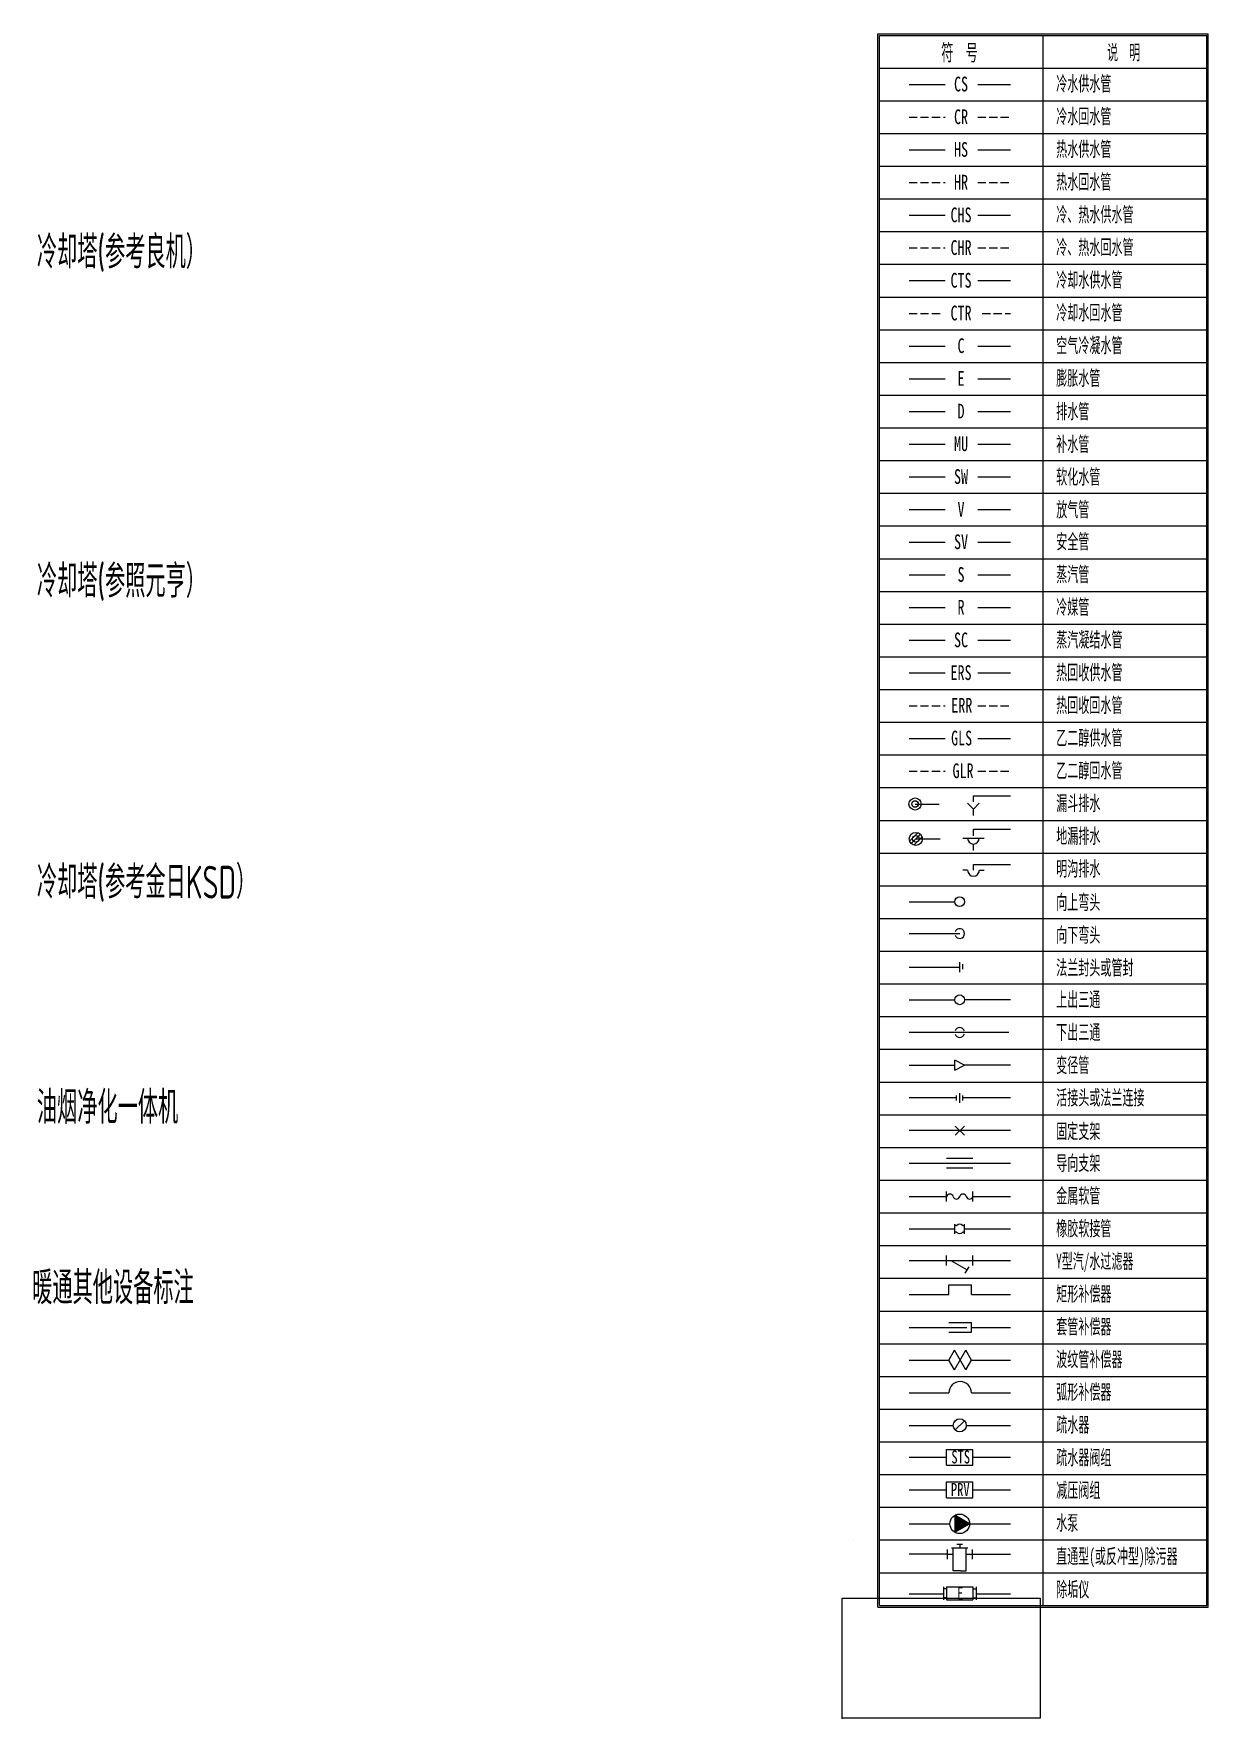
# Model space of a CAD drawing. Extents: x -25056 to 126333, y 0 to 1596596.
# Drawn here: x -24718 to 11194, y 0 to 51502 of the extents above; entities that cross this region are included whole.
import ezdxf
from ezdxf.enums import TextEntityAlignment as Align

# ---------------------------------------------------------------- set-up
doc = ezdxf.new("R2010")
doc.units = 0
doc.header["$LTSCALE"] = 1000
for name, pattern in [('CENTER2', [1.125, 0.75, -0.125, 0.125, -0.125]), ('DASH', [0.35, 0.25, -0.1]), ('DASHDOT', [25.4, 12.7, -6.35, 0, -6.35]), ('HIDDEN', [9.525, 6.35, -3.175])]:
    doc.linetypes.add(name, pattern=pattern)
for name, color, linetype in [('H-AI', 6, 'CONTINUOUS'), ('H-AI-CTRL', 6, 'HIDDEN'), ('H-AI-INST', 6, 'CONTINUOUS'), ('H-AI-RECT', 7, 'CONTINUOUS'), ('H-BUSH', 7, 'CONTINUOUS'), ('H-DAPP-AAPP', 3, 'CONTINUOUS'), ('H-DAPP-GRIL', 11, 'CONTINUOUS'), ('H-DIMS', 7, 'CONTINUOUS'), ('H-DIMS-DUCT', 7, 'CONTINUOUS'), ('H-DIMS-EQUP', 7, 'CONTINUOUS'), ('H-DIMS-FIRE', 7, 'CONTINUOUS'), ('H-DUAL-FBOX', 131, 'CONTINUOUS'), ('H-DUCT', 2, 'CONTINUOUS'), ('H-DUCT-VENT', 2, 'CONTINUOUS'), ('H-EQUP-AHU', 4, 'CONTINUOUS'), ('H-EQUP-CHI', 4, 'CONTINUOUS'), ('H-EQUP-CT', 4, 'CONTINUOUS'), ('H-EQUP-ELSE', 4, 'CONTINUOUS'), ('H-EQUP-FANS', 4, 'CONTINUOUS'), ('H-EQUP-FBOX', 4, 'CONTINUOUS'), ('H-EQUP-HEAT', 4, 'CONTINUOUS'), ('H-EQUP-HP', 4, 'CONTINUOUS'), ('H-EQUP-PUMP', 4, 'CONTINUOUS'), ('H-EQUP-SW', 4, 'CONTINUOUS'), ('H-HOBU-DIMS', 7, 'CONTINUOUS'), ('H-HOLE', 7, 'CONTINUOUS'), ('h-papp-valv', 3, 'CONTINUOUS'), ('H-PIPE', 1, 'CONTINUOUS'), ('H-PIPE-APPE', 7, 'CONTINUOUS'), ('H-PIPE-C', 4, 'DASH'), ('H-PIPE-CHR', 1, 'DASH'), ('H-PIPE-CHS', 1, 'CONTINUOUS'), ('H-PIPE-CR', 1, 'DASH'), ('H-PIPE-CS', 1, 'CONTINUOUS'), ('H-PIPE-CTR', 1, 'DASH'), ('H-PIPE-CTS', 1, 'CONTINUOUS'), ('H-PIPE-DIMS', 7, 'CONTINUOUS'), ('H-PIPE-HR', 1, 'DASH'), ('H-PIPE-HS', 1, 'CONTINUOUS'), ('H-PIPE-R', 1, 'CENTER2'), ('提开发描述', 2, 'CONTINUOUS')]:
    doc.layers.add(name, color=color, linetype=linetype)
doc.styles.add('TH-STYLE1', font='STFANGSO.TTF', dxfattribs={"width": 0.7})
doc.styles.add('TH-STYLE3', font='tssdeng.shx', dxfattribs={"width": 0.8, "bigfont": 'tssdchn.shx'})

msp = doc.modelspace()

# ---------------------------------------------------------------- linework, layer by layer
at = {"layer": 'H-AI'}
msp.add_point((0, 0), dxfattribs=at)
at = {"layer": 'H-AI-CTRL'}
msp.add_point((0, 0), dxfattribs=at)
at = {"layer": 'H-AI-INST'}
msp.add_point((0, 0), dxfattribs=at)
at = {"layer": 'H-AI-RECT'}
msp.add_point((0, 0), dxfattribs=at)
at = {"layer": 'H-BUSH', "color": 150}
msp.add_line((350, 5480, 0), (350, 5480, 0), dxfattribs=at)
at = {"layer": 'H-BUSH'}
msp.add_point((0, 0), dxfattribs=at)
at = {"layer": 'H-DAPP-AAPP'}
msp.add_point((0, 0), dxfattribs=at)
at = {"layer": 'H-DAPP-GRIL'}
msp.add_point((0, 0), dxfattribs=at)
at = {"layer": 'H-DIMS'}
for p, q in [((1094, 3402), (1094, 51502)), ((1094, 51502), (11194, 51502)), ((11194, 3402), (11194, 51502)), ((1144, 3452), (1144, 51452)), ((1144, 51452), (11144, 51452)), ((6144, 3452), (6144, 51452)), ((11144, 3452), (11144, 51452)), ((1144, 50452), (11144, 50452)), ((1144, 49452), (11144, 49452)), ((1144, 48452), (11144, 48452)), ((1144, 47452), (11144, 47452)), ((1144, 46452), (11144, 46452)), ((1144, 45452), (11144, 45452)), ((1144, 43452), (11144, 43452)), ((1144, 42452), (11144, 42452)), ((1144, 41452), (11144, 41452)), ((1144, 40452), (11144, 40452)), ((1144, 39452), (11144, 39452)), ((1144, 38452), (11144, 38452)), ((1144, 37452), (11144, 37452)), ((1144, 36452), (11144, 36452)), ((1144, 35452), (11144, 35452)), ((1144, 34452), (11144, 34452)), ((1144, 33452), (11144, 33452)), ((1144, 32452), (11144, 32452)), ((1144, 31452), (11144, 31452)), ((1144, 30452), (11144, 30452)), ((1144, 29452), (11144, 29452)), ((1144, 28452), (11144, 28452)), ((1144, 27452), (11144, 27452)), ((1144, 26452), (11144, 26452)), ((1144, 25452), (11144, 25452)), ((1144, 24452), (11144, 24452)), ((1144, 23452), (11144, 23452)), ((1144, 22452), (11144, 22452)), ((1144, 21452), (11144, 21452)), ((1144, 20452), (11144, 20452)), ((1144, 19452), (11144, 19452)), ((1144, 18452), (11144, 18452)), ((1144, 17452), (11144, 17452)), ((1144, 16452), (11144, 16452)), ((1144, 15452), (11144, 15452)), ((1144, 14452), (11144, 14452)), ((1144, 13452), (11144, 13452)), ((1144, 12452), (11144, 12452)), ((1144, 11452), (11144, 11452)), ((1144, 10452), (11144, 10452)), ((1144, 9452), (11144, 9452)), ((1144, 8452), (11144, 8452)), ((1144, 7452), (11144, 7452)), ((1144, 6452), (11144, 6452)), ((1144, 5452), (11144, 5452)), ((1144, 4452), (11144, 4452)), ((1094, 3402), (11194, 3402)), ((1144, 3452), (11144, 3452)), ((1144, 3452), (11144, 3452))]:
    msp.add_line(p, q, dxfattribs=at)
at = {"layer": 'H-DIMS-DUCT'}
msp.add_lwpolyline([(0, 3678), (6053, 3678), (6053, 0), (0, 0)], close=True, dxfattribs=at)
msp.add_point((0, 0), dxfattribs=at)
at = {"layer": 'H-DIMS-EQUP'}
msp.add_point((0, 0), dxfattribs=at)
at = {"layer": 'H-DIMS-FIRE'}
msp.add_point((0, 0), dxfattribs=at)
at = {"layer": 'H-DUAL-FBOX'}
msp.add_point((0, 0), dxfattribs=at)
at = {"layer": 'H-DUCT'}
msp.add_point((0, 0), dxfattribs=at)
at = {"layer": 'H-DUCT-VENT'}
msp.add_point((0, 0), dxfattribs=at)
at = {"layer": 'H-EQUP-AHU'}
msp.add_point((0, 0), dxfattribs=at)
at = {"layer": 'H-EQUP-CHI'}
msp.add_point((0, 0), dxfattribs=at)
at = {"layer": 'H-EQUP-CT'}
msp.add_point((0, 0), dxfattribs=at)
at = {"layer": 'H-EQUP-ELSE'}
for p, q in [((3214, 5164), (3214, 4864)), ((3344, 5209), (3844, 5209)), ((3394, 4510), (3394, 5209)), ((3682, 5310), (3506, 5310)), ((3594, 5310), (3594, 5209)), ((3794, 4510), (3794, 5209)), ((3973, 5164), (3973, 4864)), ((3214, 5014), (3394, 5014)), ((3794, 5014), (3973, 5014)), ((3614, 4510), (3394, 4510)), ((3614, 4510), (3794, 4510)), ((3094, 4019), (3094, 3619)), ((3194, 3955), (3094, 3955)), ((3194, 3684), (3094, 3684)), ((3194, 4019), (3194, 3619)), ((3194, 4019), (3994, 4019)), ((3194, 3619), (3994, 3619)), ((3994, 4019), (3994, 3619)), ((3994, 3955), (4094, 3955)), ((3994, 3684), (4094, 3684)), ((4094, 4019), (4094, 3619))]:
    msp.add_line(p, q, dxfattribs=at)
msp.add_point((0, 0), dxfattribs=at)
at = {"layer": 'H-EQUP-FANS'}
msp.add_point((0, 0), dxfattribs=at)
at = {"layer": 'H-EQUP-FBOX'}
msp.add_point((0, 0), dxfattribs=at)
at = {"layer": 'H-EQUP-HEAT'}
msp.add_point((0, 0), dxfattribs=at)
at = {"layer": 'H-EQUP-HP'}
msp.add_point((0, 0), dxfattribs=at)
at = {"layer": 'H-EQUP-PUMP'}
msp.add_lwpolyline([(3894, 5946), (3444, 6206), (3444, 5686)], close=True, dxfattribs=at)
msp.add_circle((3594, 5946), 300, dxfattribs=at)
msp.add_point((0, 0), dxfattribs=at)
msp.add_solid([(3444, 6206), (3444, 5686), (3894, 5946)], dxfattribs=at)
at = {"layer": 'H-EQUP-SW'}
msp.add_point((0, 0), dxfattribs=at)
at = {"layer": 'H-HOBU-DIMS'}
msp.add_point((0, 0), dxfattribs=at)
at = {"layer": 'H-HOLE'}
msp.add_point((0, 0), dxfattribs=at)
at = {"layer": 'h-papp-valv'}
for p, q in [((3194, 15802), (3194, 16102)), ((3994, 15802), (3994, 16102)), ((3443, 14812), (3443, 15112)), ((3478, 15062), (3443, 15062)), ((3707, 15062), (3742, 15062)), ((3743, 14812), (3743, 15112)), ((3478, 14861), (3443, 14861)), ((3707, 14861), (3742, 14861)), ((3194, 13848), (3194, 14148)), ((3194, 13998), (3994, 13998)), ((3319, 13998), (3824, 13706)), ((3994, 13841), (3994, 14153)), ((3764, 13613), (3882, 13798)), ((3262, 12952), (3262, 13252)), ((3262, 13252), (3955, 13252)), ((3955, 12952), (3955, 13252)), ((3262, 12102), (3955, 12102)), ((3955, 11802), (3955, 12102)), ((3262, 11802), (3955, 11802)), ((3262, 10952), (3435, 11252)), ((3435, 10652), (3262, 10952)), ((3435, 10652), (3782, 11252)), ((3782, 10652), (3435, 11252)), ((3955, 10952), (3782, 11252)), ((3782, 10652), (3955, 10952)), ((3453, 8815), (3735, 9097)), ((3194, 7744), (3194, 8219)), ((3194, 8219), (3994, 8219)), ((3194, 7744), (3994, 7744)), ((3994, 7744), (3994, 8219)), ((3194, 6736), (3194, 7233)), ((3194, 7233), (3994, 7233)), ((3994, 6736), (3994, 7233)), ((3194, 6736), (3994, 6736))]:
    msp.add_line(p, q, dxfattribs=at)
msp.add_circle((3594, 8956), 200, dxfattribs=at)
for centre, radius, start, end in [((3294, 15926), 103, 14.4775, 165.5225), ((3694, 15926), 103, 14.4775, 165.5225), ((3494, 15978), 103, 194.4775, 345.5225), ((3894, 15978), 103, 194.4775, 345.5225), ((3478, 15100), 37.5, 270, 310.5421), ((3593, 14966), 138, 49.4579, 130.5421), ((3707, 15100), 37.5, 229.4579, 270), ((3478, 14824), 37.5, 49.4579, 90), ((3593, 14957), 138, 229.4579, 310.5421), ((3707, 14824), 37.5, 90, 130.5421), ((3608, 9952), 346, 0, 180)]:
    msp.add_arc(centre, radius, start, end, dxfattribs=at)
at = {"layer": 'H-PIPE'}
for p, q in [((2044, 40952), (3144, 40952)), ((4144, 40952), (5144, 40952)), ((2044, 39952), (3144, 39952)), ((4144, 39952), (5144, 39952)), ((2044, 38952), (3144, 38952)), ((4144, 38952), (5144, 38952)), ((2044, 37952), (3144, 37952)), ((4144, 37952), (5144, 37952)), ((2044, 36952), (3144, 36952)), ((4144, 36952), (5144, 36952)), ((2044, 35958), (3144, 35958)), ((4144, 35958), (5144, 35958)), ((2044, 34958), (3144, 34958)), ((4144, 34958), (5144, 34958)), ((2044, 33958), (3144, 33958)), ((4144, 33958), (5144, 33958)), ((2044, 31958), (3144, 31958)), ((4144, 31958), (5144, 31958)), ((2044, 29958), (3144, 29958)), ((4144, 29958), (5144, 29958)), ((2228, 27952), (2969, 27952)), ((3830, 27975), (4010, 27795)), ((4010, 28203), (5144, 28203)), ((4010, 28023), (4010, 28203)), ((4010, 27795), (4190, 27975)), ((4010, 27600), (4010, 27795)), ((2062, 26821), (2315, 27075)), ((2110, 26743), (2393, 27027)), ((2187, 26695), (2441, 26949)), ((2251, 26885), (2993, 26885)), ((3689, 26908), (4338, 26908)), ((4013, 27182), (5144, 27182)), ((4013, 26981), (4013, 27182)), ((4013, 26533), (4013, 26728)), ((3835, 25926), (3692, 25926)), ((4013, 26106), (5144, 26106)), ((4013, 25926), (4013, 26106)), ((4195, 25926), (4338, 25926)), ((2044, 24966), (3444, 24966)), ((2044, 23993), (3594, 23993)), ((2094, 23993), (3444, 23993)), ((2044, 22966), (3594, 22966)), ((3594, 22816), (3594, 23116)), ((3694, 22903), (3694, 23059)), ((2044, 21966), (3444, 21966)), ((5144, 21966), (3744, 21966)), ((5094, 20966), (2044, 20966)), ((3444, 19816), (3444, 20116)), ((3744, 19966), (3444, 20116)), ((2044, 19966), (3444, 19966)), ((3444, 19816), (3744, 19966)), ((5144, 19966), (3744, 19966)), ((3594, 18816), (3594, 19116)), ((3494, 18966), (2044, 18966)), ((3494, 18891), (3494, 19041)), ((3694, 18891), (3694, 19041)), ((5144, 18966), (3694, 18966)), ((3735, 18108), (3453, 17825)), ((3453, 18108), (3735, 17825)), ((5144, 17966), (2044, 17966)), ((3994, 17116), (3194, 17116)), ((5144, 16966), (2044, 16966)), ((3994, 16816), (3194, 16816)), ((2044, 15952), (3194, 15952)), ((3994, 15952), (5144, 15952)), ((2044, 14962), (3443, 14962)), ((3743, 14962), (5144, 14962)), ((2044, 13998), (3194, 13998)), ((3994, 13998), (5144, 13998)), ((2044, 12952), (3262, 12952)), ((3955, 12952), (5144, 12952)), ((2044, 11952), (3807, 11952)), ((3955, 11952), (5144, 11952)), ((2044, 10952), (3262, 10952)), ((3955, 10952), (5144, 10952)), ((2044, 9952), (3262, 9952)), ((3955, 9952), (5144, 9952)), ((2044, 8956), (3265, 8956)), ((2044, 8956), (3394, 8956)), ((3794, 8956), (5144, 8956)), ((2044, 7982), (3194, 7982)), ((3994, 7982), (5144, 7982)), ((2044, 6985), (3194, 6985)), ((3994, 6985), (5144, 6985)), ((2044, 5946), (3294, 5946)), ((3894, 5946), (5144, 5946)), ((3214, 5014), (2044, 5014)), ((3973, 5014), (5144, 5014)), ((2044, 3810), (3094, 3810)), ((4094, 3810), (5144, 3810))]:
    msp.add_line(p, q, dxfattribs=at)
for centre, radius in [((2228, 27952), 186), ((2228, 27952), 100), ((2251, 26885), 200), ((2254, 26885), 100), ((3594, 24966), 150), ((3594, 21966), 150)]:
    msp.add_circle(centre, radius, dxfattribs=at)
for centre, radius, start, end in [((4013, 26908), 180, 180, 0), ((4015, 25926), 180, 180, 0), ((3594, 23993), 150, 199.4712, 160.5288), ((3594, 20966), 150, 19.4712, 160.5288), ((3594, 20966), 150, 199.4712, 340.5288)]:
    msp.add_arc(centre, radius, start, end, dxfattribs=at)
msp.add_point((0, 0), dxfattribs=at)
at = {"layer": 'H-PIPE-APPE'}
msp.add_point((0, 0), dxfattribs=at)
at = {"layer": 'H-PIPE-C', "linetype": 'DASHDOT'}
for p, q in [((2044, 41952), (3144, 41952)), ((4144, 41952), (5144, 41952)), ((2044, 32958), (3144, 32958)), ((4144, 32958), (5144, 32958))]:
    msp.add_line(p, q, dxfattribs=at)
at = {"layer": 'H-PIPE-C'}
msp.add_point((0, 0), dxfattribs=at)
msp.add_point((0, 0), dxfattribs=at)
at = {"layer": 'H-PIPE-CHR'}
for p, q in [((2044, 44952), (3144, 44952)), ((4144, 44952), (5144, 44952))]:
    msp.add_line(p, q, dxfattribs=at)
msp.add_point((0, 0), dxfattribs=at)
at = {"layer": 'H-PIPE-CHS'}
for p, q in [((2044, 45952), (3144, 45952)), ((4144, 45952), (5144, 45952))]:
    msp.add_line(p, q, dxfattribs=at)
msp.add_point((0, 0), dxfattribs=at)
at = {"layer": 'H-PIPE-CR'}
for p, q in [((2044, 48952), (3144, 48952)), ((4144, 48952), (5144, 48952)), ((2044, 30958), (3144, 30958)), ((4144, 30958), (5144, 30958)), ((2044, 28958), (3144, 28958)), ((4144, 28958), (5144, 28958))]:
    msp.add_line(p, q, dxfattribs=at)
msp.add_point((0, 0), dxfattribs=at)
at = {"layer": 'H-PIPE-CS'}
for p, q in [((2044, 49952), (3144, 49952)), ((4144, 49952), (5144, 49952))]:
    msp.add_line(p, q, dxfattribs=at)
msp.add_point((0, 0), dxfattribs=at)
at = {"layer": 'H-PIPE-CTR'}
for p, q in [((2044, 42952), (3042, 42952)), ((4280, 42952), (5144, 42952))]:
    msp.add_line(p, q, dxfattribs=at)
msp.add_point((0, 0), dxfattribs=at)
at = {"layer": 'H-PIPE-CTS', "color": 9}
msp.add_line((1144, 44452), (11144, 44452), dxfattribs=at)
at = {"layer": 'H-PIPE-CTS'}
for p, q in [((2044, 43952), (3144, 43952)), ((4144, 43952), (5144, 43952))]:
    msp.add_line(p, q, dxfattribs=at)
msp.add_point((0, 0), dxfattribs=at)
at = {"layer": 'H-PIPE-DIMS'}
msp.add_point((0, 0), dxfattribs=at)
at = {"layer": 'H-PIPE-HR'}
for p, q in [((2044, 46952), (3144, 46952)), ((4144, 46952), (5144, 46952))]:
    msp.add_line(p, q, dxfattribs=at)
msp.add_point((0, 0), dxfattribs=at)
at = {"layer": 'H-PIPE-HS'}
for p, q in [((2044, 47952), (3144, 47952)), ((4144, 47952), (5144, 47952))]:
    msp.add_line(p, q, dxfattribs=at)
msp.add_point((0, 0), dxfattribs=at)
at = {"layer": 'H-PIPE-R'}
msp.add_point((0, 0), dxfattribs=at)

# ---------------------------------------------------------------- texts
at = {"layer": 'H-DIMS', "style": 'TH-STYLE1', "width": 0.55}
for s, height, p in [('符  号', 500, (3590, 50938)), ('说  明', 450, (8605, 50938))]:
    msp.add_text(s, height=height, dxfattribs=at).set_placement(p, align=Align.MIDDLE)
for s, p in [('冷水供水管', (6544, 49752)), ('冷水回水管', (6544, 48752)), ('热水供水管', (6544, 47752)), ('热水回水管', (6544, 46752)), ('冷、热水供水管', (6544, 45752)), ('冷、热水回水管', (6544, 44752)), ('冷却水供水管', (6544, 43752)), ('冷却水回水管', (6544, 42752)), ('空气冷凝水管', (6544, 41752)), ('膨胀水管', (6544, 40752)), ('排水管', (6544, 39732)), ('补水管', (6544, 38732)), ('软化水管', (6544, 37732)), ('放气管', (6544, 36732)), ('安全管', (6544, 35752)), ('蒸汽管', (6544, 34752)), ('冷媒管', (6544, 33752)), ('蒸汽凝结水管', (6544, 32752)), ('热回收供水管', (6544, 31752)), ('热回收回水管', (6544, 30752)), ('乙二醇供水管', (6544, 29752)), ('乙二醇回水管', (6544, 28752)), ('漏斗排水', (6544, 27752)), ('地漏排水', (6544, 26752)), ('明沟排水', (6544, 25752)), ('向上弯头', (6544, 24726)), ('向下弯头', (6544, 23726)), ('法兰封头或管封', (6544, 22726)), ('上出三通', (6544, 21752)), ('下出三通', (6544, 20752)), ('变径管', (6544, 19746)), ('活接头或法兰连接', (6544, 18752)), ('固定支架', (6544, 17726)), ('导向支架', (6544, 16752)), ('金属软管', (6544, 15752)), ('橡胶软接管', (6544, 14752)), ('Y型汽/水过滤器', (6544, 13752)), ('矩形补偿器', (6544, 12752)), ('套管补偿器', (6544, 11752)), ('波纹管补偿器', (6544, 10752)), ('弧形补偿器', (6544, 9752)), ('疏水器', (6544, 8752)), ('疏水器阀组', (6544, 7752)), ('减压阀组', (6544, 6752)), ('水泵', (6544, 5752)), ('直通型(或反冲型)除污器', (6544, 4733)), ('除垢仪', (6544, 3718))]:
    msp.add_text(s, height=450, dxfattribs=at).set_placement(p)
at = {"layer": 'H-PIPE-DIMS', "style": 'TH-STYLE1', "width": 0.7}
for s, height, p in [('CS', 450, (3634, 49963)), ('CR', 450, (3634, 48963)), ('HS', 450, (3634, 47963)), ('HR', 450, (3634, 46963)), ('CHS', 450, (3634, 45963)), ('CHR', 450, (3634, 44963)), ('CTS', 450, (3634, 43963)), ('CTR', 450, (3634, 42963)), ('C', 450, (3634, 41963)), ('E', 450, (3634, 40963)), ('D', 450, (3634, 39963)), ('MU', 450, (3634, 38963)), ('SW', 450, (3634, 37963)), ('V', 450, (3634, 36963)), ('SV', 450, (3634, 35969)), ('S', 450, (3634, 34969)), ('R', 450, (3634, 33969)), ('SC', 450, (3634, 32969)), ('ERS', 450, (3634, 31969)), ('ERR', 450, (3657, 30969)), ('GLS', 450, (3652, 29969)), ('GLR', 450, (3695, 28969)), ('STS', 400, (3623, 7991)), ('PRV', 400, (3610, 6992)), ('E', 400, (3611, 3819))]:
    msp.add_text(s, height=height, dxfattribs=at).set_placement(p, align=Align.MIDDLE)
at = {"layer": '提开发描述', "style": 'TH-STYLE3', "width": 0.65}
for s, p in [('冷却塔(参考良机）', (-24621, 44324)), ('冷却塔(参照元亨）', (-24621, 34267)), ('冷却塔(参考金日KSD）', (-24621, 25063)), ('油烟净化一体机', (-24621, 18175)), ('暖通其他设备标注', (-24764, 12660))]:
    msp.add_text(s, height=1000, dxfattribs=at).set_placement(p)

doc.saveas('drawing.dxf')
